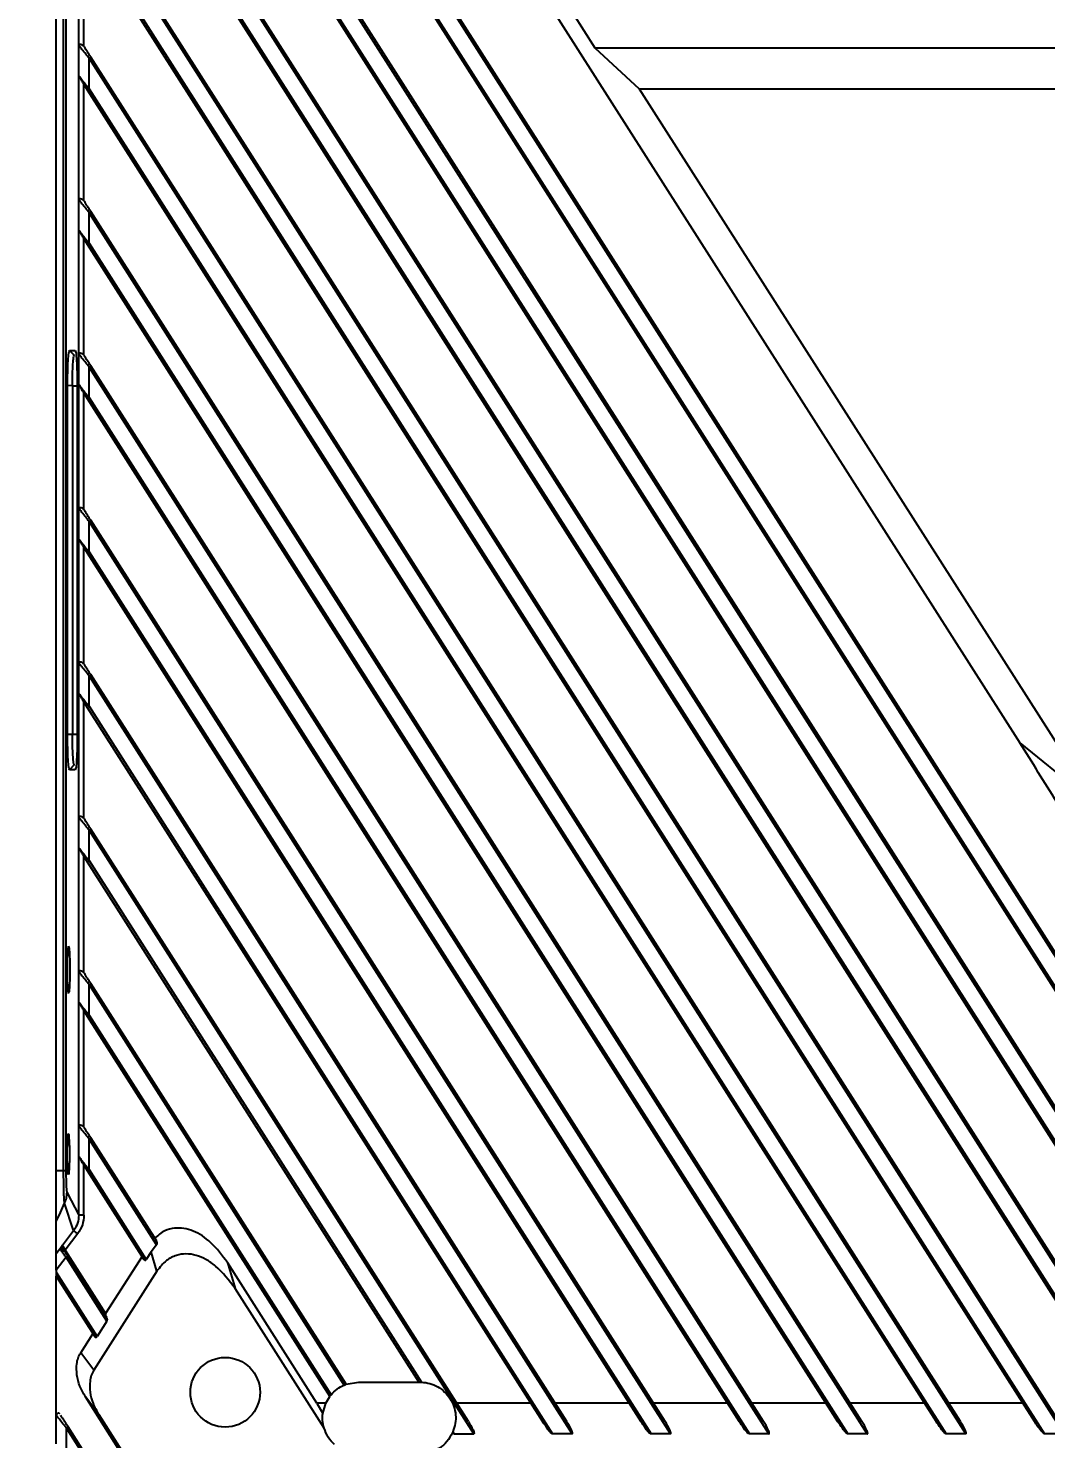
# Model space of a CAD drawing. Header units: millimetres. Extents: x 620 to 19791, y 2539 to 6969.
# Drawn here: x 5721.1 to 5820.4, y 3511.2 to 3648.9 of the extents above; entities that cross this region are included whole.
import ezdxf

# ---------------------------------------------------------------- set-up
doc = ezdxf.new("R2010")
doc.units = ezdxf.units.MM
doc.styles.get("Standard").update_dxf_attribs({"font": 'arial.ttf'})
doc.dimstyles.new('缩小5倍', dxfattribs={"dimtxt": 40, "dimasz": 20, "dimexe": 1, "dimexo": 0.2, "dimgap": 0, "dimtad": 1, "dimtoh": 1, "dimdec": 1, "dimzin": 9, "dimdsep": 46, "dimtxsty": 'Standard', "dimblk": '_FILLED', "dimcen": 0.2, "dimclrd": 256, "dimclre": 256, "dimclrt": 256, "dimadec": 1, "dimazin": 2, "dimtfac": 1, "dimtdec": 1, "dimtofl": 0, "dimtmove": 0, "dimatfit": 3, "dimldrblk": '_FILLED', "dimfxl": 1, "dimtolj": 1, "dimtzin": 0, "dimarcsym": 0})

# ---------------------------------------------------------------- blocks, each defined once
blk = doc.blocks.new('_FILLED')
at = {"color": 0, "linetype": 'ByBlock'}
blk.add_solid([(0, 0), (-1, 0.15), (-1, -0.15)], dxfattribs=at)
blk = doc.blocks.new('*D191')
at = {"lineweight": -2, "transparency": 16777216}
for p, q in [((6137.8, 3513.29), (6138.2, 3513.29)), ((6138, 3513.09), (6138, 3513.49)), ((5988.59, 3379.82), (6120.47, 3497.64)), ((5601.04, 3379.82), (5988.59, 3379.82))]:
    blk.add_line(p, q, dxfattribs=at)
at = {"layer": 'Defpoints', "color": 0, "transparency": 16777216}
for p in [(6138, 3513.29), (6135.39, 3510.96)]:
    blk.add_point(p, dxfattribs=at)
at = {"lineweight": -2, "transparency": 16777216, "xscale": 20, "yscale": 20, "zscale": 20, "rotation": 41.7774340312797}
blk.add_blockref('_FILLED', (6135.39, 3510.96), dxfattribs=at)
at = {"transparency": 16777216, "insert": (5794.81, 3405.71), "char_height": 40, "attachment_point": 5}
blk.add_mtext('\\A1;R3.5mm [R1/8"]', dxfattribs=at)
blk = doc.blocks.new('tugj')
at = {"color": 7, "linetype": 'Continuous', "lineweight": 25}
for p, q in [((12305.54, 4868.26), (12305.54, 5107.47)), ((12306.27, 4868.26), (12306.27, 5107.47)), ((12306.49, 5107.47), (12306.49, 4868.26)), ((12308.25, 5053.42), (12399.59, 4910.04)), ((12423.85, 4856.52), (12308.75, 5037.18)), ((12422.44, 4859.1), (12308.92, 5037.29)), ((12308.75, 5034.2), (12423.5, 4854.08)), ((12308.58, 5034.1), (12422.14, 4855.85)), ((12419.92, 4847.61), (12308.75, 5022.11)), ((12419.14, 4849.21), (12308.92, 5022.21)), ((12308.58, 5019.02), (12417.67, 4847.78)), ((12308.75, 5019.13), (12418.31, 4847.16)), ((12412.92, 4843.53), (12308.75, 5007.03)), ((12412.24, 4844.96), (12308.92, 5007.14)), ((12308.58, 5003.95), (12410.21, 4844.43)), ((12308.75, 5004.05), (12411.26, 4843.15)), ((12358.16, 4977.87), (12345.42, 4997.87)), ((12403.92, 4842.57), (12308.75, 4991.95)), ((12403.39, 4843.77), (12308.92, 4992.06)), ((12307.75, 4978.14), (12307.75, 4990.23)), ((12308.25, 4978.03), (12308.25, 4989.39)), ((12308.58, 4988.87), (12401.02, 4843.77)), ((12308.75, 4988.98), (12402.02, 4842.57)), ((12307.75, 4975.16), (12307.75, 4978.14)), ((12308.25, 4978.03), (12308.3, 4977.97)), ((12362.49, 4973.87), (12358.16, 4977.87)), ((12415.67, 4977.87), (12358.16, 4977.87)), ((12308.75, 4973.9), (12308.75, 4976.88)), ((12394.32, 4842.57), (12308.75, 4976.88)), ((12393.79, 4843.77), (12308.92, 4976.99)), ((12307.75, 4963.06), (12307.75, 4975.16)), ((12308.25, 4962.95), (12308.25, 4974.32)), ((12308.58, 4973.79), (12391.42, 4843.77)), ((12308.75, 4973.9), (12392.42, 4842.57)), ((12406.97, 4904.04), (12362.49, 4973.87)), ((12416.44, 4973.87), (12362.49, 4973.87)), ((12307.75, 4960.08), (12307.75, 4963.06)), ((12308.25, 4962.95), (12308.3, 4962.89)), ((12308.75, 4958.83), (12308.75, 4961.8)), ((12384.71, 4842.57), (12308.75, 4961.8)), ((12384.19, 4843.77), (12308.92, 4961.91)), ((12307.75, 4947.99), (12307.75, 4960.08)), ((12308.25, 4947.88), (12308.25, 4959.24)), ((12308.58, 4958.72), (12381.81, 4843.77)), ((12308.75, 4958.83), (12382.82, 4842.57)), ((12306.83, 4948.34), (12307.41, 4948.34)), ((12306.84, 4948.34), (12307.31, 4947.87)), ((12307.75, 4945.01), (12307.75, 4947.99)), ((12308.25, 4947.88), (12308.3, 4947.82)), ((12308.75, 4943.75), (12308.75, 4946.73)), ((12375.11, 4842.57), (12308.75, 4946.73)), ((12374.58, 4843.77), (12308.92, 4946.84)), ((12307.13, 4944.91), (12306.65, 4944.89)), ((12306.65, 4910.87), (12306.65, 4944.89)), ((12307.13, 4944.87), (12307.13, 4944.91)), ((12307.13, 4944.87), (12307.13, 4910.87)), ((12307.59, 4944.9), (12307.59, 4910.87)), ((12307.75, 4932.91), (12307.75, 4945.01)), ((12308.25, 4932.8), (12308.25, 4944.17)), ((12308.58, 4943.64), (12372.21, 4843.77)), ((12308.75, 4943.75), (12373.21, 4842.57)), ((12307.75, 4929.93), (12307.75, 4932.91)), ((12308.25, 4932.8), (12308.3, 4932.74)), ((12308.75, 4928.68), (12308.75, 4931.65)), ((12365.5, 4842.57), (12308.75, 4931.65)), ((12364.98, 4843.77), (12308.92, 4931.76)), ((12307.75, 4917.83), (12307.75, 4929.93)), ((12308.25, 4917.73), (12308.25, 4929.09)), ((12308.58, 4928.57), (12362.61, 4843.77)), ((12308.75, 4928.68), (12363.61, 4842.57)), ((12307.75, 4914.86), (12307.75, 4917.83)), ((12308.25, 4917.73), (12308.3, 4917.67)), ((12308.75, 4913.6), (12308.75, 4916.58)), ((12355.9, 4842.57), (12308.75, 4916.58)), ((12355.37, 4843.77), (12308.92, 4916.69)), ((12307.75, 4902.76), (12307.75, 4914.86)), ((12308.25, 4902.65), (12308.25, 4914.01)), ((12308.58, 4913.49), (12353, 4843.77)), ((12308.75, 4913.6), (12354, 4842.57)), ((12306.65, 4910.87), (12307.13, 4910.87)), ((12399.59, 4910.04), (12406.97, 4904.04)), ((12307.31, 4907.87), (12306.83, 4907.39)), ((12307.41, 4907.39), (12306.83, 4907.39)), ((12307.75, 4899.78), (12307.75, 4902.76)), ((12308.25, 4902.65), (12308.3, 4902.59)), ((12346.3, 4842.57), (12308.75, 4901.5)), ((12308.75, 4898.53), (12308.75, 4901.5)), ((12345.77, 4843.77), (12308.92, 4901.61)), ((12307.75, 4887.68), (12307.75, 4899.78)), ((12308.25, 4887.58), (12308.25, 4898.94)), ((12308.58, 4898.42), (12340.95, 4847.62)), ((12308.75, 4898.53), (12341.19, 4847.61)), ((12307.75, 4884.7), (12307.75, 4887.68)), ((12308.25, 4887.58), (12308.3, 4887.52)), ((12308.75, 4883.45), (12308.75, 4886.43)), ((12333.66, 4847.33), (12308.75, 4886.43)), ((12333.85, 4847.41), (12308.92, 4886.54)), ((12307.75, 4872.61), (12307.75, 4884.7)), ((12308.25, 4872.5), (12308.25, 4883.86)), ((12308.58, 4883.34), (12332.24, 4846.21)), ((12308.75, 4883.45), (12332.37, 4846.38)), ((12307.75, 4869.63), (12307.75, 4872.61)), ((12308.25, 4872.5), (12308.3, 4872.44)), ((12308.75, 4868.37), (12308.75, 4871.35)), ((12315.34, 4861.01), (12308.75, 4871.35)), ((12315.35, 4861.36), (12308.92, 4871.46)), ((12307.75, 4863.93), (12307.75, 4869.63)), ((12305.54, 4868.26), (12306.27, 4868.26)), ((12306.27, 4868.26), (12306.49, 4868.26)), ((12308.25, 4863.93), (12308.25, 4868.79)), ((12308.58, 4868.27), (12314.1, 4859.6)), ((12308.75, 4868.37), (12314.34, 4859.6)), ((12306.6, 4866.11), (12307.75, 4863.93)), ((12307.24, 4862.41), (12306.37, 4865.08)), ((12306.15, 4860.98), (12307.24, 4862.41)), ((12307.64, 4862.11), (12306.42, 4860.5)), ((12305.54, 4860.17), (12306.12, 4860.93)), ((12306.12, 4860.93), (12306.15, 4860.98)), ((12306.12, 4860.93), (12306.15, 4860.96)), ((12306.15, 4860.98), (12306.16, 4860.95)), ((12315.34, 4861.01), (12314.81, 4860.33)), ((12306.51, 4859.8), (12305.54, 4858.54)), ((12306.1, 4860.35), (12306.05, 4860.44)), ((12306.38, 4860.38), (12306.33, 4860.45)), ((12306.42, 4860.5), (12310.37, 4854.3)), ((12310.49, 4853.55), (12306.51, 4859.8)), ((12310.49, 4853.93), (12306.68, 4859.9)), ((12313.93, 4859.88), (12310.37, 4854.3)), ((12314.81, 4860.33), (12314.34, 4859.6)), ((12315.37, 4858.43), (12314.81, 4860.33)), ((12330.98, 4845.57), (12322.25, 4859.28)), ((12322.25, 4859.28), (12323.01, 4856.74)), ((12305.54, 4858.54), (12305.54, 4858.34)), ((12305.54, 4858.34), (12309.54, 4852.06)), ((12305.54, 4857.96), (12309.3, 4852.06)), ((12305.54, 4844.38), (12305.54, 4857.96)), ((12315.37, 4858.43), (12309.23, 4848.78)), ((12331.69, 4843.1), (12323.01, 4856.74)), ((12310.5, 4853.89), (12310.49, 4853.93)), ((12307.94, 4850.48), (12309.12, 4852.34)), ((12310.49, 4853.55), (12309.54, 4852.06)), ((12309.23, 4848.78), (12307.94, 4850.48)), ((12333.85, 4847.41), (12335.04, 4847.62)), ((12335.04, 4847.62), (12340.95, 4847.62)), ((12309.69, 4844.46), (12308.4, 4846.16)), ((12323.33, 4822.73), (12308.4, 4846.16)), ((12331.86, 4845.57), (12330.98, 4845.57)), ((12330.98, 4845.57), (12331.57, 4844.54)), ((12331.57, 4844.54), (12331.86, 4845.57)), ((12331.86, 4845.57), (12332.24, 4846.21)), ((12351.86, 4845.57), (12344.62, 4845.57)), ((12361.46, 4845.57), (12354.23, 4845.57)), ((12371.06, 4845.57), (12363.83, 4845.57)), ((12380.67, 4845.57), (12373.43, 4845.57)), ((12390.27, 4845.57), (12383.04, 4845.57)), ((12399.88, 4845.57), (12392.64, 4845.57)), ((12305.54, 4841.59), (12305.54, 4844.38)), ((12309.69, 4844.46), (12323.47, 4822.84)), ((12306.54, 4840.33), (12306.54, 4843.12)), ((12321.2, 4820.12), (12306.54, 4843.12)), ((12321.37, 4820.22), (12306.71, 4843.23)), ((12344.27, 4842.77), (12344.23, 4842.68)), ((12344.4, 4842.57), (12344.27, 4842.77)), ((12344.4, 4842.57), (12346.3, 4842.57)), ((12355.9, 4842.57), (12354, 4842.57)), ((12365.5, 4842.57), (12363.61, 4842.57)), ((12375.11, 4842.57), (12373.21, 4842.57)), ((12384.71, 4842.57), (12382.82, 4842.57)), ((12394.32, 4842.57), (12392.42, 4842.57)), ((12403.92, 4842.57), (12402.02, 4842.57))]:
    blk.add_line(p, q, dxfattribs=at)
at = {"color": 8, "linetype": 'Continuous', "lineweight": 25}
for p, q in [((12307.58, 4944.87), (12307.13, 4944.87)), ((12307.13, 4910.87), (12307.59, 4910.87))]:
    blk.add_line(p, q, dxfattribs=at)
at = {"color": 7, "linetype": 'Continuous', "lineweight": 25, "flags": 128}
for points in [[(12308.92, 4976.99), (12308.92, 4976.99), (12308.91, 4976.98), (12308.89, 4976.97), (12308.87, 4976.96), (12308.85, 4976.94), (12308.82, 4976.92), (12308.78, 4976.9), (12308.75, 4976.88)], [(12308.58, 4973.79), (12308.59, 4973.8), (12308.6, 4973.8), (12308.61, 4973.81), (12308.63, 4973.83), (12308.66, 4973.84), (12308.69, 4973.86), (12308.72, 4973.88), (12308.75, 4973.9)], [(12308.92, 4961.91), (12308.92, 4961.91), (12308.91, 4961.9), (12308.89, 4961.89), (12308.87, 4961.88), (12308.85, 4961.86), (12308.82, 4961.85), (12308.78, 4961.83), (12308.75, 4961.8)], [(12308.58, 4958.72), (12308.59, 4958.72), (12308.6, 4958.73), (12308.61, 4958.74), (12308.63, 4958.75), (12308.66, 4958.77), (12308.69, 4958.79), (12308.72, 4958.81), (12308.75, 4958.83)], [(12308.92, 4946.84), (12308.92, 4946.83), (12308.91, 4946.83), (12308.89, 4946.82), (12308.87, 4946.81), (12308.85, 4946.79), (12308.82, 4946.77), (12308.78, 4946.75), (12308.75, 4946.73)], [(12308.58, 4943.64), (12308.59, 4943.65), (12308.6, 4943.65), (12308.61, 4943.66), (12308.63, 4943.68), (12308.66, 4943.69), (12308.69, 4943.71), (12308.72, 4943.73), (12308.75, 4943.75)], [(12308.92, 4931.76), (12308.92, 4931.76), (12308.91, 4931.75), (12308.89, 4931.74), (12308.87, 4931.73), (12308.85, 4931.71), (12308.82, 4931.7), (12308.78, 4931.67), (12308.75, 4931.65)], [(12308.58, 4928.57), (12308.59, 4928.57), (12308.6, 4928.58), (12308.61, 4928.59), (12308.63, 4928.6), (12308.66, 4928.62), (12308.69, 4928.63), (12308.72, 4928.66), (12308.75, 4928.68)], [(12308.92, 4916.69), (12308.92, 4916.68), (12308.91, 4916.68), (12308.89, 4916.67), (12308.87, 4916.65), (12308.85, 4916.64), (12308.82, 4916.62), (12308.78, 4916.6), (12308.75, 4916.58)], [(12308.58, 4913.49), (12308.59, 4913.5), (12308.6, 4913.5), (12308.61, 4913.51), (12308.63, 4913.52), (12308.66, 4913.54), (12308.69, 4913.56), (12308.72, 4913.58), (12308.75, 4913.6)], [(12308.92, 4886.54), (12308.92, 4886.53), (12308.91, 4886.53), (12308.89, 4886.52), (12308.87, 4886.5), (12308.85, 4886.49), (12308.82, 4886.47), (12308.78, 4886.45), (12308.75, 4886.43)], [(12308.92, 4871.46), (12308.92, 4871.46), (12308.91, 4871.45), (12308.89, 4871.44), (12308.87, 4871.43), (12308.85, 4871.41), (12308.82, 4871.39), (12308.78, 4871.37), (12308.75, 4871.35)], [(12308.58, 4868.27), (12308.59, 4868.27), (12308.6, 4868.28), (12308.61, 4868.29), (12308.63, 4868.3), (12308.66, 4868.31), (12308.69, 4868.33), (12308.72, 4868.35), (12308.75, 4868.37)], [(12305.54, 4863.3), (12305.95, 4864.19), (12306.37, 4865.08)]]:
    blk.add_lwpolyline(points, dxfattribs=at)
at = {"color": 7, "linetype": 'Continuous', "lineweight": 25}
blk.add_circle((12322.04, 4846.62), 3.4, dxfattribs=at)
blk.add_arc((12318.37, 4841.37), 21.91, 122.2444, 122.7674, dxfattribs=at)
for points, knots in [([(12308.25, 4978.03), (12308.23, 4978.06), (12308.18, 4978.11), (12308.09, 4978.16), (12308, 4978.2), (12307.91, 4978.22), (12307.85, 4978.22), (12307.78, 4978.2), (12307.76, 4978.16), (12307.75, 4978.14)], [0, 0, 0, 0, 0.1341436, 0.2621997, 0.3885293, 0.5273288, 0.642564, 0.7518387, 1, 1, 1, 1]), ([(12308.75, 4976.88), (12308.64, 4977.02), (12308.4, 4977.32), (12308.12, 4977.65), (12307.96, 4977.9), (12307.86, 4978.01), (12307.78, 4978.08), (12307.76, 4978.12), (12307.75, 4978.14)], [0, 0, 0, 0, 0.257381, 0.568196, 0.677432, 0.771191, 0.881044, 1, 1, 1, 1]), ([(12308.92, 4976.99), (12308.81, 4977.16), (12308.59, 4977.51), (12308.39, 4977.81), (12308.3, 4977.97)], [0, 0, 0, 0, 0.502862, 1, 1, 1, 1]), ([(12307.75, 4975.16), (12307.76, 4975.15), (12307.77, 4975.14), (12307.84, 4975.05), (12307.94, 4974.92), (12308.12, 4974.69), (12308.4, 4974.35), (12308.63, 4974.06), (12308.75, 4973.9)], [0, 0, 0, 0, 0.093369, 0.196876, 0.314768, 0.449931, 0.705777, 1, 1, 1, 1]), ([(12307.83, 4974.98), (12307.81, 4975.01), (12307.77, 4975.07), (12307.76, 4975.13), (12307.75, 4975.16)], [0, 0, 0, 0, 0.585162, 1, 1, 1, 1]), ([(12307.83, 4974.98), (12307.85, 4974.95), (12307.89, 4974.88), (12308.01, 4974.7), (12308.23, 4974.35), (12308.44, 4974.02), (12308.58, 4973.79)], [0, 0, 0, 0, 0.115369, 0.245988, 0.496106, 1, 1, 1, 1]), ([(12308.25, 4962.95), (12308.23, 4962.98), (12308.18, 4963.03), (12308.09, 4963.09), (12308, 4963.12), (12307.91, 4963.14), (12307.85, 4963.15), (12307.78, 4963.13), (12307.76, 4963.09), (12307.75, 4963.06)], [0, 0, 0, 0, 0.134144, 0.262199, 0.388529, 0.527329, 0.642564, 0.751839, 1, 1, 1, 1]), ([(12308.75, 4961.8), (12308.64, 4961.94), (12308.4, 4962.24), (12308.12, 4962.58), (12307.96, 4962.82), (12307.86, 4962.93), (12307.78, 4963.01), (12307.76, 4963.04), (12307.75, 4963.06)], [0, 0, 0, 0, 0.25738, 0.568196, 0.677432, 0.771191, 0.881044, 1, 1, 1, 1]), ([(12308.92, 4961.91), (12308.81, 4962.09), (12308.59, 4962.43), (12308.39, 4962.74), (12308.3, 4962.89)], [0, 0, 0, 0, 0.502861, 1, 1, 1, 1]), ([(12307.75, 4960.08), (12307.76, 4960.07), (12307.77, 4960.06), (12307.84, 4959.97), (12307.94, 4959.84), (12308.12, 4959.62), (12308.4, 4959.28), (12308.63, 4958.98), (12308.75, 4958.83)], [0, 0, 0, 0, 0.093369, 0.196876, 0.314768, 0.449932, 0.705776, 1, 1, 1, 1]), ([(12307.83, 4959.9), (12307.81, 4959.94), (12307.77, 4960), (12307.76, 4960.06), (12307.75, 4960.08)], [0, 0, 0, 0, 0.585162, 1, 1, 1, 1]), ([(12307.83, 4959.9), (12307.85, 4959.87), (12307.89, 4959.8), (12308.01, 4959.63), (12308.23, 4959.27), (12308.44, 4958.94), (12308.58, 4958.72)], [0, 0, 0, 0, 0.115369, 0.245988, 0.496106, 1, 1, 1, 1]), ([(12306.65, 4944.89), (12306.66, 4945.34), (12306.66, 4946.24), (12306.7, 4947.39), (12306.76, 4948.18), (12306.81, 4948.29), (12306.83, 4948.34)], [0, 0, 0, 0, 0.2468849, 0.50013, 0.7533324, 1, 1, 1, 1]), ([(12307.13, 4944.91), (12307.13, 4945.29), (12307.13, 4946.07), (12307.18, 4947.05), (12307.23, 4947.73), (12307.28, 4947.82), (12307.31, 4947.87)], [0, 0, 0, 0, 0.249535, 0.499555, 0.749659, 1, 1, 1, 1]), ([(12307.41, 4948.34), (12307.43, 4948.29), (12307.48, 4948.18), (12307.54, 4947.4), (12307.58, 4946.25), (12307.59, 4945.34), (12307.59, 4944.9)], [0, 0, 0, 0, 0.24679, 0.50004, 0.753319, 1, 1, 1, 1]), ([(12308.25, 4947.88), (12308.23, 4947.9), (12308.18, 4947.96), (12308.09, 4948.01), (12308, 4948.05), (12307.91, 4948.07), (12307.85, 4948.07), (12307.78, 4948.05), (12307.76, 4948.01), (12307.75, 4947.99)], [0, 0, 0, 0, 0.134145, 0.2622, 0.38853, 0.527329, 0.642564, 0.751839, 1, 1, 1, 1]), ([(12308.75, 4946.73), (12308.64, 4946.87), (12308.4, 4947.17), (12308.12, 4947.5), (12307.96, 4947.74), (12307.86, 4947.86), (12307.78, 4947.93), (12307.76, 4947.97), (12307.75, 4947.99)], [0, 0, 0, 0, 0.257382, 0.568197, 0.677432, 0.771191, 0.881044, 1, 1, 1, 1]), ([(12308.92, 4946.84), (12308.81, 4947.01), (12308.59, 4947.35), (12308.39, 4947.66), (12308.3, 4947.82)], [0, 0, 0, 0, 0.502864, 1, 1, 1, 1]), ([(12307.75, 4945.01), (12307.76, 4945), (12307.77, 4944.98), (12307.84, 4944.9), (12307.94, 4944.77), (12308.12, 4944.54), (12308.4, 4944.2), (12308.63, 4943.91), (12308.75, 4943.75)], [0, 0, 0, 0, 0.093369, 0.196876, 0.314768, 0.449932, 0.705777, 1, 1, 1, 1]), ([(12307.75, 4945.01), (12307.76, 4944.98), (12307.77, 4944.92), (12307.81, 4944.86), (12307.83, 4944.83)], [0, 0, 0, 0, 0.414834, 1, 1, 1, 1]), ([(12307.83, 4944.83), (12307.85, 4944.8), (12307.89, 4944.73), (12308.01, 4944.55), (12308.23, 4944.2), (12308.44, 4943.86), (12308.58, 4943.64)], [0, 0, 0, 0, 0.115369, 0.245989, 0.496107, 1, 1, 1, 1]), ([(12308.25, 4932.8), (12308.23, 4932.83), (12308.18, 4932.88), (12308.09, 4932.94), (12308, 4932.97), (12307.91, 4932.99), (12307.85, 4932.99), (12307.78, 4932.98), (12307.76, 4932.94), (12307.75, 4932.91)], [0, 0, 0, 0, 0.1341423, 0.2621982, 0.3885289, 0.5273287, 0.6425641, 0.7518389, 1, 1, 1, 1]), ([(12308.75, 4931.65), (12308.64, 4931.79), (12308.4, 4932.09), (12308.12, 4932.43), (12307.96, 4932.67), (12307.86, 4932.78), (12307.78, 4932.86), (12307.76, 4932.89), (12307.75, 4932.91)], [0, 0, 0, 0, 0.25738, 0.568196, 0.677431, 0.771191, 0.881044, 1, 1, 1, 1]), ([(12308.92, 4931.76), (12308.81, 4931.93), (12308.59, 4932.28), (12308.39, 4932.59), (12308.3, 4932.74)], [0, 0, 0, 0, 0.502861, 1, 1, 1, 1]), ([(12307.75, 4929.93), (12307.76, 4929.92), (12307.77, 4929.91), (12307.84, 4929.82), (12307.94, 4929.69), (12308.12, 4929.47), (12308.4, 4929.12), (12308.63, 4928.83), (12308.75, 4928.68)], [0, 0, 0, 0, 0.093368, 0.196876, 0.314768, 0.449932, 0.705777, 1, 1, 1, 1]), ([(12307.83, 4929.75), (12307.81, 4929.79), (12307.77, 4929.85), (12307.76, 4929.91), (12307.75, 4929.93)], [0, 0, 0, 0, 0.585166, 1, 1, 1, 1]), ([(12307.83, 4929.75), (12307.85, 4929.72), (12307.89, 4929.65), (12308.01, 4929.48), (12308.23, 4929.12), (12308.44, 4928.79), (12308.58, 4928.57)], [0, 0, 0, 0, 0.115369, 0.245989, 0.496107, 1, 1, 1, 1]), ([(12308.25, 4917.73), (12308.23, 4917.75), (12308.18, 4917.81), (12308.09, 4917.86), (12308, 4917.9), (12307.91, 4917.91), (12307.85, 4917.92), (12307.78, 4917.9), (12307.76, 4917.86), (12307.75, 4917.83)], [0, 0, 0, 0, 0.134145, 0.2622, 0.388531, 0.52733, 0.642565, 0.751839, 1, 1, 1, 1]), ([(12308.75, 4916.58), (12308.64, 4916.72), (12308.4, 4917.02), (12308.12, 4917.35), (12307.96, 4917.59), (12307.86, 4917.7), (12307.78, 4917.78), (12307.76, 4917.82), (12307.75, 4917.83)], [0, 0, 0, 0, 0.257382, 0.568197, 0.677431, 0.771191, 0.881045, 1, 1, 1, 1]), ([(12308.92, 4916.69), (12308.81, 4916.86), (12308.59, 4917.2), (12308.39, 4917.51), (12308.3, 4917.67)], [0, 0, 0, 0, 0.502863, 1, 1, 1, 1]), ([(12307.75, 4914.86), (12307.76, 4914.85), (12307.77, 4914.83), (12307.84, 4914.75), (12307.94, 4914.62), (12308.12, 4914.39), (12308.4, 4914.05), (12308.63, 4913.76), (12308.75, 4913.6)], [0, 0, 0, 0, 0.093369, 0.196875, 0.314768, 0.449932, 0.705777, 1, 1, 1, 1]), ([(12307.83, 4914.68), (12307.81, 4914.71), (12307.77, 4914.77), (12307.76, 4914.83), (12307.75, 4914.86)], [0, 0, 0, 0, 0.585166, 1, 1, 1, 1]), ([(12307.83, 4914.68), (12307.85, 4914.64), (12307.89, 4914.58), (12308.01, 4914.4), (12308.23, 4914.04), (12308.44, 4913.71), (12308.58, 4913.49)], [0, 0, 0, 0, 0.1153692, 0.245987, 0.4961069, 1, 1, 1, 1]), ([(12306.83, 4907.39), (12306.81, 4907.44), (12306.76, 4907.55), (12306.7, 4908.35), (12306.66, 4909.51), (12306.66, 4910.42), (12306.65, 4910.87)], [0, 0, 0, 0, 0.246595, 0.499969, 0.753356, 1, 1, 1, 1]), ([(12307.31, 4907.87), (12307.29, 4907.89), (12307.27, 4907.91), (12307.25, 4908.03), (12307.22, 4908.21), (12307.19, 4908.55), (12307.16, 4909.14), (12307.14, 4909.68), (12307.13, 4910.26), (12307.13, 4910.66), (12307.13, 4910.87)], [0, 0, 0, 0, 0.172798, 0.22395, 0.251448, 0.47876, 0.617808, 0.745871, 0.868989, 1, 1, 1, 1]), ([(12307.59, 4910.87), (12307.59, 4910.42), (12307.59, 4909.51), (12307.54, 4908.35), (12307.48, 4907.55), (12307.43, 4907.44), (12307.41, 4907.39)], [0, 0, 0, 0, 0.246585, 0.499966, 0.75337, 1, 1, 1, 1]), ([(12420.2, 4862.62), (12420.07, 4864.06), (12419.81, 4866.9), (12418.82, 4871.12), (12417.57, 4875.22), (12416.08, 4879.25), (12414.42, 4883.22), (12412.32, 4887.76), (12409.68, 4892.95), (12406.53, 4898.64), (12403.15, 4904.38), (12400.8, 4908.11), (12399.59, 4910.04)], [0, 0, 0, 0, 0.082893, 0.164199, 0.248341, 0.329369, 0.411417, 0.49587, 0.616703, 0.746396, 0.869316, 1, 1, 1, 1]), ([(12308.25, 4902.65), (12308.23, 4902.68), (12308.18, 4902.73), (12308.09, 4902.79), (12308, 4902.82), (12307.91, 4902.84), (12307.85, 4902.84), (12307.78, 4902.82), (12307.76, 4902.79), (12307.75, 4902.76)], [0, 0, 0, 0, 0.134145, 0.2622, 0.388529, 0.527329, 0.642564, 0.751838, 1, 1, 1, 1]), ([(12308.75, 4901.5), (12308.64, 4901.64), (12308.4, 4901.94), (12308.12, 4902.28), (12307.96, 4902.52), (12307.86, 4902.63), (12307.78, 4902.71), (12307.76, 4902.74), (12307.75, 4902.76)], [0, 0, 0, 0, 0.257379, 0.568194, 0.677431, 0.771191, 0.881044, 1, 1, 1, 1]), ([(12308.92, 4901.61), (12308.81, 4901.78), (12308.59, 4902.13), (12308.39, 4902.44), (12308.3, 4902.59)], [0, 0, 0, 0, 0.50286, 1, 1, 1, 1]), ([(12308.75, 4901.5), (12308.77, 4901.52), (12308.82, 4901.55), (12308.87, 4901.58), (12308.91, 4901.61), (12308.92, 4901.61), (12308.92, 4901.61)], [0, 0, 0, 0, 0.250002, 0.49999, 0.749996, 1, 1, 1, 1]), ([(12307.75, 4899.78), (12307.76, 4899.77), (12307.77, 4899.76), (12307.84, 4899.67), (12307.94, 4899.54), (12308.12, 4899.32), (12308.4, 4898.97), (12308.63, 4898.68), (12308.75, 4898.53)], [0, 0, 0, 0, 0.093369, 0.196876, 0.314767, 0.449932, 0.705777, 1, 1, 1, 1]), ([(12307.83, 4899.6), (12307.81, 4899.64), (12307.77, 4899.7), (12307.76, 4899.76), (12307.75, 4899.78)], [0, 0, 0, 0, 0.585166, 1, 1, 1, 1]), ([(12307.83, 4899.6), (12307.85, 4899.57), (12307.89, 4899.5), (12308.01, 4899.32), (12308.23, 4898.97), (12308.44, 4898.64), (12308.58, 4898.42)], [0, 0, 0, 0, 0.1153692, 0.245987, 0.4961069, 1, 1, 1, 1]), ([(12308.58, 4898.42), (12308.59, 4898.42), (12308.59, 4898.42), (12308.63, 4898.45), (12308.69, 4898.48), (12308.73, 4898.51), (12308.75, 4898.53)], [0, 0, 0, 0, 0.250002, 0.500001, 0.749987, 1, 1, 1, 1]), ([(12306.76, 4885.57), (12306.74, 4885.6), (12306.71, 4885.67), (12306.67, 4886.2), (12306.64, 4886.96), (12306.63, 4887.86), (12306.64, 4888.76), (12306.67, 4889.52), (12306.71, 4890.06), (12306.74, 4890.13), (12306.76, 4890.17)], [0, 0, 0, 0, 0.125437, 0.250106, 0.373815, 0.498729, 0.623565, 0.747927, 0.873908, 1, 1, 1, 1]), ([(12306.76, 4890.17), (12306.77, 4890.13), (12306.8, 4890.06), (12306.84, 4889.53), (12306.87, 4888.77), (12306.88, 4887.88), (12306.87, 4886.97), (12306.84, 4886.22), (12306.81, 4885.74), (12306.79, 4885.68), (12306.78, 4885.66)], [0, 0, 0, 0, 0.134323, 0.267824, 0.400296, 0.534057, 0.667736, 0.800908, 0.935813, 1, 1, 1, 1]), ([(12308.25, 4887.58), (12308.23, 4887.6), (12308.18, 4887.66), (12308.09, 4887.71), (12308, 4887.75), (12307.91, 4887.76), (12307.85, 4887.77), (12307.78, 4887.75), (12307.76, 4887.71), (12307.75, 4887.68)], [0, 0, 0, 0, 0.134145, 0.2622004, 0.388529, 0.5273291, 0.6425639, 0.7518383, 1, 1, 1, 1]), ([(12308.75, 4886.43), (12308.64, 4886.56), (12308.4, 4886.87), (12308.12, 4887.2), (12307.96, 4887.44), (12307.86, 4887.55), (12307.78, 4887.63), (12307.76, 4887.67), (12307.75, 4887.68)], [0, 0, 0, 0, 0.257381, 0.568196, 0.677433, 0.771191, 0.881045, 1, 1, 1, 1]), ([(12308.92, 4886.54), (12308.81, 4886.71), (12308.59, 4887.05), (12308.39, 4887.36), (12308.3, 4887.52)], [0, 0, 0, 0, 0.502863, 1, 1, 1, 1]), ([(12307.75, 4884.7), (12307.76, 4884.7), (12307.77, 4884.68), (12307.84, 4884.6), (12307.94, 4884.47), (12308.12, 4884.24), (12308.4, 4883.9), (12308.63, 4883.61), (12308.75, 4883.45)], [0, 0, 0, 0, 0.093369, 0.196876, 0.314769, 0.449932, 0.705777, 1, 1, 1, 1]), ([(12307.83, 4884.52), (12307.81, 4884.56), (12307.77, 4884.62), (12307.76, 4884.68), (12307.75, 4884.7)], [0, 0, 0, 0, 0.585166, 1, 1, 1, 1]), ([(12307.83, 4884.52), (12307.85, 4884.49), (12307.89, 4884.43), (12308.01, 4884.25), (12308.23, 4883.89), (12308.44, 4883.56), (12308.58, 4883.34)], [0, 0, 0, 0, 0.115369, 0.24599, 0.496107, 1, 1, 1, 1]), ([(12308.58, 4883.34), (12308.59, 4883.34), (12308.59, 4883.35), (12308.63, 4883.37), (12308.69, 4883.41), (12308.73, 4883.44), (12308.75, 4883.45)], [0, 0, 0, 0, 0.249999, 0.500003, 0.749988, 1, 1, 1, 1]), ([(12306.73, 4867.87), (12306.71, 4867.9), (12306.69, 4867.96), (12306.65, 4868.42), (12306.63, 4869.07), (12306.62, 4869.86), (12306.63, 4870.64), (12306.65, 4871.31), (12306.68, 4871.68), (12306.71, 4871.84), (12306.72, 4871.86), (12306.73, 4871.87)], [0, 0, 0, 0, 0.125441, 0.24983, 0.373603, 0.498412, 0.623139, 0.74756, 0.873244, 0.936089, 1, 1, 1, 1]), ([(12306.73, 4871.87), (12306.74, 4871.84), (12306.77, 4871.78), (12306.8, 4871.31), (12306.83, 4870.66), (12306.84, 4869.87), (12306.83, 4869.09), (12306.81, 4868.42), (12306.78, 4868.05), (12306.75, 4867.89), (12306.74, 4867.87), (12306.73, 4867.87)], [0, 0, 0, 0, 0.125441, 0.24983, 0.373603, 0.498413, 0.62314, 0.747559, 0.873244, 0.936089, 1, 1, 1, 1]), ([(12308.25, 4872.5), (12308.23, 4872.53), (12308.18, 4872.58), (12308.09, 4872.64), (12308, 4872.67), (12307.91, 4872.69), (12307.85, 4872.69), (12307.78, 4872.67), (12307.76, 4872.64), (12307.75, 4872.61)], [0, 0, 0, 0, 0.1341396, 0.2622006, 0.3885302, 0.5273296, 0.6425656, 0.7518407, 1, 1, 1, 1]), ([(12308.75, 4871.35), (12308.64, 4871.49), (12308.4, 4871.79), (12308.12, 4872.12), (12307.96, 4872.37), (12307.86, 4872.48), (12307.78, 4872.56), (12307.76, 4872.59), (12307.75, 4872.61)], [0, 0, 0, 0, 0.257382, 0.568198, 0.677432, 0.771192, 0.881044, 1, 1, 1, 1]), ([(12308.92, 4871.46), (12308.81, 4871.63), (12308.59, 4871.98), (12308.39, 4872.29), (12308.3, 4872.44)], [0, 0, 0, 0, 0.502863, 1, 1, 1, 1]), ([(12307.75, 4869.63), (12307.76, 4869.62), (12307.77, 4869.61), (12307.88, 4869.47), (12308.08, 4869.22), (12308.4, 4868.82), (12308.63, 4868.53), (12308.75, 4868.37)], [0, 0, 0, 0, 0.101637, 0.214878, 0.449384, 0.705452, 1, 1, 1, 1]), ([(12307.83, 4869.45), (12307.81, 4869.48), (12307.77, 4869.54), (12307.76, 4869.6), (12307.75, 4869.63)], [0, 0, 0, 0, 0.551198, 1, 1, 1, 1]), ([(12307.83, 4869.45), (12307.85, 4869.42), (12307.89, 4869.35), (12308.01, 4869.17), (12308.23, 4868.82), (12308.44, 4868.49), (12308.58, 4868.27)], [0, 0, 0, 0, 0.115369, 0.245989, 0.496109, 1, 1, 1, 1]), ([(12305.54, 4863.3), (12305.54, 4863.44), (12305.54, 4863.73), (12305.54, 4864.91), (12305.54, 4866.49), (12305.54, 4867.68), (12305.54, 4868.26)], [0, 0, 0, 0, 0.241823, 0.5, 0.758177, 1, 1, 1, 1]), ([(12306.37, 4865.08), (12306.36, 4865.11), (12306.35, 4865.15), (12306.34, 4865.28), (12306.32, 4865.43), (12306.31, 4865.68), (12306.3, 4865.93), (12306.3, 4866.07), (12306.3, 4866.11), (12306.3, 4866.12), (12306.3, 4866.12), (12306.3, 4866.12), (12306.3, 4866.4), (12306.27, 4867.07), (12306.27, 4867.85), (12306.27, 4868.26)], [0, 0, 0, 0, 0.127926, 0.172745, 0.252082, 0.373981, 0.468633, 0.492649, 0.498849, 0.500499, 0.500961, 0.501101, 0.501181, 0.740676, 1, 1, 1, 1]), ([(12306.49, 4868.26), (12306.49, 4867.99), (12306.5, 4867.44), (12306.52, 4866.75), (12306.56, 4866.26), (12306.58, 4866.16), (12306.6, 4866.11)], [0, 0, 0, 0, 0.251351, 0.502158, 0.751874, 1, 1, 1, 1]), ([(12306.37, 4865.08), (12306.43, 4865.24), (12306.57, 4865.58), (12306.59, 4865.94), (12306.6, 4866.11)], [0, 0, 0, 0, 0.500002, 1, 1, 1, 1]), ([(12307.75, 4863.93), (12307.73, 4863.66), (12307.68, 4863.11), (12307.39, 4862.64), (12307.24, 4862.41)], [0, 0, 0, 0, 0.500224, 1, 1, 1, 1]), ([(12308.25, 4863.93), (12308.22, 4863.6), (12308.17, 4862.94), (12307.82, 4862.39), (12307.64, 4862.11)], [0, 0, 0, 0, 0.49999, 1, 1, 1, 1]), ([(12308.25, 4863.93), (12308.19, 4863.93), (12308.06, 4863.93), (12307.9, 4863.93), (12307.78, 4863.93), (12307.76, 4863.93), (12307.75, 4863.93)], [0, 0, 0, 0, 0.240729, 0.499888, 0.759114, 1, 1, 1, 1]), ([(12305.54, 4860.17), (12305.54, 4860.43), (12305.54, 4860.95), (12305.54, 4861.8), (12305.54, 4862.59), (12305.54, 4863.12), (12305.54, 4863.3)], [0, 0, 0, 0, 0.247913, 0.497848, 0.818192, 1, 1, 1, 1]), ([(12307.24, 4862.41), (12307.25, 4862.4), (12307.27, 4862.38), (12307.37, 4862.31), (12307.49, 4862.22), (12307.59, 4862.14), (12307.64, 4862.11)], [0, 0, 0, 0, 0.2394134, 0.497154, 0.7564563, 1, 1, 1, 1]), ([(12322.25, 4859.28), (12321.75, 4859.97), (12320.84, 4861.22), (12319.27, 4862.28), (12318.02, 4862.65), (12317.08, 4862.68), (12316.04, 4862.43), (12315.48, 4861.94), (12315.16, 4861.66)], [0, 0, 0, 0, 0.2953269, 0.5323296, 0.6394102, 0.7451268, 0.8576663, 1, 1, 1, 1]), ([(12306.05, 4860.44), (12306.04, 4860.48), (12306.01, 4860.57), (12306.03, 4860.75), (12306.09, 4860.86), (12306.12, 4860.93)], [0, 0, 0, 0, 0.272838, 0.528768, 1, 1, 1, 1]), ([(12306.33, 4860.45), (12306.29, 4860.55), (12306.21, 4860.71), (12306.16, 4860.88), (12306.16, 4860.94), (12306.15, 4860.96)], [0, 0, 0, 0, 0.481491, 0.776946, 1, 1, 1, 1]), ([(12306.16, 4860.95), (12306.17, 4860.94), (12306.2, 4860.9), (12306.26, 4860.8), (12306.33, 4860.67), (12306.38, 4860.57), (12306.42, 4860.5)], [0, 0, 0, 0, 0.234066, 0.485767, 0.6827, 1, 1, 1, 1]), ([(12315.34, 4861.01), (12315.35, 4861.02), (12315.37, 4861.05), (12315.39, 4861.1), (12315.41, 4861.18), (12315.4, 4861.28), (12315.37, 4861.33), (12315.35, 4861.36)], [0, 0, 0, 0, 0.094354, 0.200599, 0.456689, 0.716879, 1, 1, 1, 1]), ([(12305.54, 4858.54), (12305.54, 4858.77), (12305.54, 4859.18), (12305.54, 4859.69), (12305.54, 4859.99), (12305.54, 4860.13), (12305.54, 4860.16), (12305.54, 4860.17)], [0, 0, 0, 0, 0.346417, 0.617785, 0.831769, 0.919751, 1, 1, 1, 1]), ([(12306.33, 4860.45), (12306.32, 4860.46), (12306.29, 4860.48), (12306.25, 4860.49), (12306.21, 4860.49), (12306.16, 4860.49), (12306.12, 4860.48), (12306.08, 4860.46), (12306.06, 4860.44), (12306.05, 4860.44)], [0, 0, 0, 0, 0.2322308, 0.3596637, 0.4913477, 0.6242102, 0.7551001, 0.8811156, 1, 1, 1, 1]), ([(12306.51, 4859.8), (12306.44, 4859.9), (12306.29, 4860.1), (12306.16, 4860.27), (12306.1, 4860.35)], [0, 0, 0, 0, 0.499375, 1, 1, 1, 1]), ([(12306.33, 4860.45), (12306.34, 4860.45), (12306.34, 4860.46), (12306.36, 4860.47), (12306.39, 4860.48), (12306.41, 4860.5), (12306.42, 4860.5)], [0, 0, 0, 0, 0.24997, 0.499951, 0.749978, 1, 1, 1, 1]), ([(12306.33, 4860.41), (12306.33, 4860.41), (12306.34, 4860.41), (12306.36, 4860.4), (12306.37, 4860.39), (12306.37, 4860.38)], [0, 0, 0, 0, 0.006323, 0.580641, 1, 1, 1, 1]), ([(12306.68, 4859.9), (12306.62, 4859.99), (12306.51, 4860.16), (12306.42, 4860.31), (12306.38, 4860.38)], [0, 0, 0, 0, 0.500567, 1, 1, 1, 1]), ([(12314.1, 4859.6), (12314.12, 4859.58), (12314.15, 4859.54), (12314.2, 4859.52), (12314.25, 4859.52), (12314.28, 4859.53), (12314.31, 4859.56), (12314.33, 4859.59), (12314.34, 4859.6)], [0, 0, 0, 0, 0.291951, 0.528115, 0.642587, 0.736026, 0.854869, 1, 1, 1, 1]), ([(12323.01, 4856.74), (12322.42, 4857.53), (12321.61, 4858.63), (12320.2, 4859.6), (12319.22, 4860.02), (12318.23, 4860.18), (12317.22, 4860.02), (12316.17, 4859.48), (12315.66, 4858.81), (12315.37, 4858.43)], [0, 0, 0, 0, 0.305859, 0.426069, 0.535169, 0.63912, 0.737721, 0.85059, 1, 1, 1, 1]), ([(12305.54, 4858.34), (12305.54, 4858.28), (12305.54, 4858.19), (12305.54, 4858.09), (12305.54, 4858.03), (12305.54, 4857.99), (12305.54, 4857.97), (12305.54, 4857.97), (12305.54, 4857.96)], [0, 0, 0, 0, 0.3597435, 0.595573, 0.7195567, 0.8257471, 0.9175047, 1, 1, 1, 1]), ([(12310.37, 4854.3), (12310.36, 4854.28), (12310.35, 4854.26), (12310.34, 4854.21), (12310.35, 4854.16), (12310.36, 4854.13), (12310.37, 4854.11)], [0, 0, 0, 0, 0.1994997, 0.431603, 0.7144805, 1, 1, 1, 1]), ([(12310.49, 4853.55), (12310.5, 4853.58), (12310.52, 4853.63), (12310.54, 4853.71), (12310.54, 4853.81), (12310.51, 4853.86), (12310.5, 4853.89)], [0, 0, 0, 0, 0.188704, 0.428991, 0.69389, 1, 1, 1, 1]), ([(12309.3, 4852.06), (12309.32, 4852.04), (12309.35, 4852.01), (12309.4, 4851.99), (12309.44, 4851.99), (12309.48, 4852), (12309.51, 4852.02), (12309.53, 4852.05), (12309.54, 4852.06)], [0, 0, 0, 0, 0.291948, 0.528109, 0.64258, 0.736018, 0.85492, 1, 1, 1, 1]), ([(12308.4, 4846.16), (12308.21, 4846.51), (12307.82, 4847.18), (12307.53, 4848.3), (12307.51, 4849.23), (12307.66, 4849.97), (12307.84, 4850.3), (12307.94, 4850.48)], [0, 0, 0, 0, 0.263801, 0.51058, 0.747381, 0.86875, 1, 1, 1, 1]), ([(12309.23, 4848.78), (12309.13, 4848.61), (12308.95, 4848.27), (12308.8, 4847.53), (12308.82, 4846.6), (12309.11, 4845.49), (12309.49, 4844.81), (12309.69, 4844.46)], [0, 0, 0, 0, 0.1312524, 0.2526195, 0.4894162, 0.7361383, 1, 1, 1, 1]), ([(12332.37, 4846.38), (12332.56, 4846.57), (12332.93, 4846.97), (12333.42, 4847.21), (12333.66, 4847.33)], [0, 0, 0, 0, 0.5000034, 1, 1, 1, 1]), ([(12333.66, 4847.33), (12333.68, 4847.34), (12333.73, 4847.36), (12333.8, 4847.39), (12333.83, 4847.4), (12333.85, 4847.4), (12333.85, 4847.41), (12333.85, 4847.41)], [0, 0, 0, 0, 0.251136, 0.502408, 0.745106, 0.871063, 1, 1, 1, 1]), ([(12340.95, 4847.62), (12340.95, 4847.62), (12340.95, 4847.62), (12340.97, 4847.62), (12341, 4847.62), (12341.03, 4847.62), (12341.04, 4847.62)], [0, 0, 0, 0, 0.251251, 0.496666, 0.727449, 1, 1, 1, 1]), ([(12341.04, 4847.62), (12341.06, 4847.62), (12341.11, 4847.62), (12341.16, 4847.61), (12341.19, 4847.61)], [0, 0, 0, 0, 0.441293, 1, 1, 1, 1]), ([(12341.19, 4847.61), (12341.47, 4847.58), (12342.03, 4847.52), (12342.81, 4847.18), (12343.48, 4846.67), (12344.02, 4846.01), (12344.39, 4845.25), (12344.56, 4844.42), (12344.54, 4843.57), (12344.36, 4843.04), (12344.27, 4842.77)], [0, 0, 0, 0, 0.124998, 0.249998, 0.374997, 0.5, 0.624999, 0.749999, 0.874999, 1, 1, 1, 1]), ([(12332.24, 4846.21), (12332.24, 4846.21), (12332.24, 4846.22), (12332.26, 4846.24), (12332.28, 4846.26), (12332.3, 4846.29), (12332.33, 4846.33), (12332.36, 4846.36), (12332.37, 4846.38)], [0, 0, 0, 0, 0.230986, 0.35598, 0.487553, 0.659899, 0.809085, 1, 1, 1, 1]), ([(12305.58, 4844.33), (12305.57, 4844.34), (12305.55, 4844.37), (12305.54, 4844.38), (12305.54, 4844.38)], [0, 0, 0, 0, 0.360414, 1, 1, 1, 1]), ([(12305.88, 4844.52), (12305.87, 4844.54), (12305.84, 4844.56), (12305.78, 4844.58), (12305.72, 4844.57), (12305.66, 4844.55), (12305.61, 4844.5), (12305.59, 4844.44), (12305.57, 4844.38), (12305.58, 4844.34), (12305.58, 4844.32)], [0, 0, 0, 0, 0.1135067, 0.2398194, 0.3756167, 0.5150849, 0.6516486, 0.7797211, 0.8961082, 1, 1, 1, 1]), ([(12306.71, 4843.23), (12306.61, 4843.39), (12306.42, 4843.69), (12306.16, 4844.09), (12306.04, 4844.28), (12305.99, 4844.37)], [0, 0, 0, 0, 0.397388, 0.713934, 1, 1, 1, 1]), ([(12331.69, 4843.1), (12331.63, 4843.38), (12331.5, 4843.95), (12331.54, 4844.34), (12331.57, 4844.54)], [0, 0, 0, 0, 0.49641, 1, 1, 1, 1]), ([(12306.54, 4843.12), (12306.56, 4843.13), (12306.58, 4843.15), (12306.62, 4843.17), (12306.65, 4843.19), (12306.68, 4843.21), (12306.71, 4843.23), (12306.71, 4843.23), (12306.71, 4843.23)], [0, 0, 0, 0, 0.141126, 0.283211, 0.422807, 0.55675, 0.798182, 1, 1, 1, 1]), ([(12332.71, 4841.51), (12332.48, 4841.74), (12332.04, 4842.2), (12331.81, 4842.8), (12331.69, 4843.1)], [0, 0, 0, 0, 0.4999991, 1, 1, 1, 1]), ([(12344.23, 4842.68), (12344.07, 4842.37), (12343.74, 4841.78), (12342.97, 4841.15), (12342.07, 4840.7), (12341.39, 4840.64), (12341.04, 4840.62)], [0, 0, 0, 0, 0.261058, 0.500388, 0.739399, 1, 1, 1, 1]), ([(12344.23, 4842.68), (12344.23, 4842.68), (12344.26, 4842.65), (12344.3, 4842.61), (12344.35, 4842.58), (12344.38, 4842.57), (12344.4, 4842.57)], [0, 0, 0, 0, 0.028225, 0.515456, 0.776513, 1, 1, 1, 1]), ([(12345.77, 4843.77), (12345.93, 4843.5), (12346.13, 4843.18), (12346.3, 4842.79), (12346.33, 4842.68), (12346.33, 4842.63), (12346.33, 4842.61), (12346.33, 4842.59), (12346.32, 4842.58), (12346.3, 4842.57), (12346.3, 4842.57)], [0, 0, 0, 0, 0.6913472, 0.8403648, 0.9293445, 0.9486941, 0.9636839, 0.9718525, 0.9803825, 1, 1, 1, 1]), ([(12354, 4842.57), (12353.99, 4842.57), (12353.96, 4842.57), (12353.74, 4842.72), (12353.44, 4843.15), (12353.16, 4843.55), (12353, 4843.77)], [0, 0, 0, 0, 0.028461, 0.059005, 0.486069, 1, 1, 1, 1]), ([(12355.9, 4842.57), (12355.91, 4842.57), (12355.92, 4842.58), (12355.93, 4842.59), (12355.94, 4842.61), (12355.94, 4842.67), (12355.9, 4842.79), (12355.74, 4843.18), (12355.54, 4843.5), (12355.37, 4843.77)], [0, 0, 0, 0, 0.019696, 0.028149, 0.036204, 0.051518, 0.160475, 0.308572, 1, 1, 1, 1]), ([(12363.61, 4842.57), (12363.59, 4842.57), (12363.56, 4842.57), (12363.34, 4842.72), (12363.04, 4843.15), (12362.76, 4843.55), (12362.61, 4843.77)], [0, 0, 0, 0, 0.028461, 0.059006, 0.486062, 1, 1, 1, 1]), ([(12365.5, 4842.57), (12365.51, 4842.57), (12365.52, 4842.58), (12365.53, 4842.59), (12365.54, 4842.61), (12365.54, 4842.67), (12365.5, 4842.79), (12365.34, 4843.18), (12365.14, 4843.5), (12364.98, 4843.77)], [0, 0, 0, 0, 0.019678, 0.028145, 0.0362, 0.051514, 0.160476, 0.308567, 1, 1, 1, 1]), ([(12373.21, 4842.57), (12373.2, 4842.57), (12373.16, 4842.57), (12372.94, 4842.72), (12372.65, 4843.15), (12372.36, 4843.55), (12372.21, 4843.77)], [0, 0, 0, 0, 0.028461, 0.059005, 0.486069, 1, 1, 1, 1]), ([(12375.11, 4842.57), (12375.12, 4842.57), (12375.13, 4842.58), (12375.14, 4842.59), (12375.14, 4842.61), (12375.15, 4842.67), (12375.11, 4842.79), (12374.95, 4843.18), (12374.75, 4843.5), (12374.58, 4843.77)], [0, 0, 0, 0, 0.0196961, 0.0281494, 0.0362045, 0.0515178, 0.1604801, 0.3085702, 1, 1, 1, 1]), ([(12382.82, 4842.57), (12382.8, 4842.57), (12382.77, 4842.57), (12382.55, 4842.72), (12382.25, 4843.15), (12381.97, 4843.55), (12381.81, 4843.77)], [0, 0, 0, 0, 0.028461, 0.059006, 0.486062, 1, 1, 1, 1]), ([(12384.71, 4842.57), (12384.72, 4842.57), (12384.73, 4842.58), (12384.74, 4842.59), (12384.75, 4842.61), (12384.75, 4842.67), (12384.71, 4842.79), (12384.55, 4843.18), (12384.35, 4843.5), (12384.19, 4843.77)], [0, 0, 0, 0, 0.019678, 0.028145, 0.0362, 0.051514, 0.160476, 0.308567, 1, 1, 1, 1]), ([(12392.42, 4842.57), (12392.4, 4842.57), (12392.37, 4842.57), (12392.15, 4842.72), (12391.85, 4843.15), (12391.57, 4843.55), (12391.42, 4843.77)], [0, 0, 0, 0, 0.028461, 0.059005, 0.486069, 1, 1, 1, 1]), ([(12394.32, 4842.57), (12394.32, 4842.57), (12394.34, 4842.58), (12394.35, 4842.59), (12394.35, 4842.61), (12394.36, 4842.67), (12394.32, 4842.79), (12394.16, 4843.18), (12393.96, 4843.5), (12393.79, 4843.77)], [0, 0, 0, 0, 0.0196961, 0.0281494, 0.0362045, 0.0515178, 0.1604801, 0.3085702, 1, 1, 1, 1]), ([(12402.02, 4842.57), (12402.01, 4842.57), (12401.94, 4842.59), (12401.82, 4842.72), (12401.47, 4843.08), (12401.22, 4843.47), (12401.02, 4843.77)], [0, 0, 0, 0, 0.019704, 0.130088, 0.319681, 1, 1, 1, 1])]:
    blk.add_open_spline(points, degree=3, knots=knots, dxfattribs=at)
at = {"color": 8, "linetype": 'Continuous', "lineweight": 25}
for points, knots in [([(12306.1, 4860.35), (12306.11, 4860.36), (12306.13, 4860.38), (12306.17, 4860.4), (12306.22, 4860.42), (12306.26, 4860.43), (12306.3, 4860.43), (12306.32, 4860.42), (12306.33, 4860.41)], [0, 0, 0, 0, 0.149357, 0.310724, 0.48101, 0.656227, 0.831406, 1, 1, 1, 1]), ([(12306.54, 4843.12), (12306.39, 4843.31), (12306.12, 4843.65), (12305.83, 4844.02), (12305.68, 4844.21), (12305.61, 4844.3), (12305.59, 4844.33), (12305.58, 4844.33)], [0, 0, 0, 0, 0.4011237, 0.7124717, 0.8410791, 0.954555, 1, 1, 1, 1])]:
    blk.add_open_spline(points, degree=3, knots=knots, dxfattribs=at)

msp = doc.modelspace()

# ---------------------------------------------------------------- block references
msp.add_blockref('tugj', (-6581.6851, -1330.91272))

# ---------------------------------------------------------------- dimensions: what is measured, and where the dimension line sits
at = {"color": 1}
dim = msp.add_radius_dim(center=(6137.99952, 3513.29434), mpoint=(6135.38944, 3510.9625), dimstyle='缩小5倍', override={"dimpost": 'mm'}, dxfattribs=at)
dim.commit()
dim.dimension.update_dxf_attribs({"geometry": '*D191', "text_midpoint": (5794.81419, 3379.8155), "dimtype": 164})

doc.saveas('drawing.dxf')
